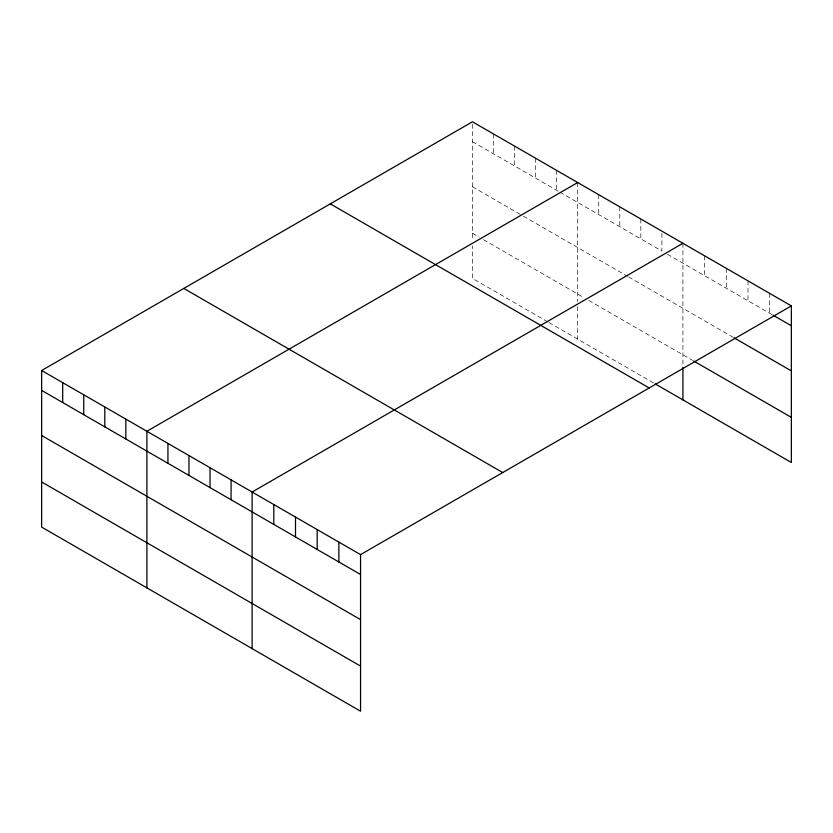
<?xml version="1.0" encoding="UTF-8"?>
<svg xmlns="http://www.w3.org/2000/svg" width="833" height="833" viewBox="0 0 833 833"><rect width="100%" height="100%" fill="white"/><g stroke="black" fill="none" stroke-linecap="round" stroke-linejoin="round"><path stroke-width="0.62" stroke-dasharray="4.17 3.12" d="M472.446 141.662L558.86 191.548M559.963 192.194L661.881 251.025L661.881 231.147M667.42 254.232L771.837 314.51M472.446 186.779L522.301 215.56M523.405 216.205L627.541 276.317M628.644 276.962L732.801 337.094M472.446 233.261L479.1 237.103M483.525 239.665L584.339 297.86M588.764 300.421L692.681 360.418M547.781 321.871L472.446 278.378L472.446 245.797M548.885 322.506L654.124 383.274M769.661 293.372L769.661 313.26M747.982 280.856L747.982 300.744M726.293 268.341L726.293 288.218M704.614 255.814L704.614 275.702M682.925 243.298L682.925 366.062M640.827 218.996L640.827 238.873M619.783 206.844L619.783 226.722M598.74 194.693L598.74 214.57M577.685 182.542L577.685 301.546M577.685 306.554L577.685 339.135M556.642 170.39L556.642 190.268M535.598 158.239L535.598 178.116M514.544 146.087L514.544 165.965M493.5 133.936L493.5 153.813M472.446 124.263L472.446 240.789"/><path stroke-width="1.25" d="M41.65 370.508L360.554 554.622L360.554 711.215L41.65 527.102L41.65 370.508L472.446 121.785L791.35 305.898L791.35 462.492L655.227 383.909M577.685 182.542L146.889 431.265L146.889 587.859M682.925 243.298L252.118 492.022L252.118 648.615M360.554 554.622L791.35 305.898M772.92 315.134L791.35 325.776M733.883 337.719L791.35 370.893M693.764 361.043L791.35 417.375M330.284 203.856L649.188 387.97M183.812 288.426L502.716 472.54M41.65 390.385L360.554 574.499M41.65 435.503L360.554 619.617M41.65 481.984L360.554 666.098M682.925 367.311L682.925 399.902M338.864 542.096L338.864 561.983M317.175 529.58L317.175 549.457M295.496 517.054L295.496 536.941M273.807 504.538L273.807 524.426M231.074 479.87L231.074 499.748M210.031 467.719L210.031 487.597M188.976 455.568L188.976 475.445M167.933 443.416L167.933 463.294M125.835 419.114L125.835 438.991M104.791 406.962L104.791 426.84M83.748 394.811L83.748 414.688M62.694 382.659L62.694 402.537"/></g></svg>
